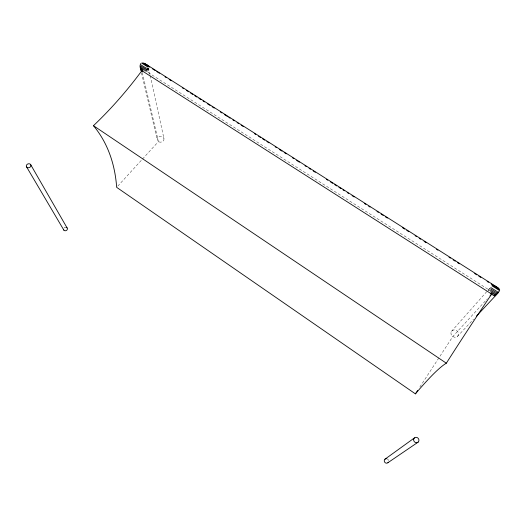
<?xml version="1.0" encoding="UTF-8"?>
<svg xmlns="http://www.w3.org/2000/svg" width="526" height="526" viewBox="0 0 526 526"><rect width="100%" height="100%" fill="white"/><g stroke="black" fill="none" stroke-linecap="round" stroke-linejoin="round"><path stroke-width="0.39" stroke-dasharray="2.63 1.97" d="M419.86 387.044L452.807 336.541L487.273 298.847M451.453 331.406L489.897 288.064M488.141 290.523L490.784 287.544M488.522 291.01L489.312 290.128M117.765 186.138L141.941 159.654M142.493 159.049L158.425 141.599L141.882 70.688M457.429 336.449A3.945 3.531 34.8 0 0 455.753 330.164A3.945 3.531 34.8 0 0 451.052 334.141A3.945 3.531 34.8 0 0 457.429 336.449L473.558 319.203M144.334 71.109L145.012 70.504L489.857 290.444M146.649 67.913L148.825 69.3M146.208 68.853L148.878 70.55L148.404 68.406M145.071 68.426L147.543 69.997M145.649 69.734L148.621 71.628L147.701 67.433M141.428 72.66L157.189 139.66M144.42 69.544L144.689 70.714M145.36 68.913L146.169 72.489M146.412 69.018L147.129 72.207M146.991 67.506L148.089 72.47M148.444 67.545L150.048 74.889M150.219 75.685L163.994 138.792A3.432 2.932 -8.8 0 1 159.194 141.974A3.432 2.932 -8.8 0 1 158.582 136.931A3.432 2.932 -8.8 0 1 163.994 138.792M387.097 458.85A2.288 2.124 57.3 0 1 388.569 460.598M64.034 227.975A1.972 1.71 -22.1 0 1 65.875 227.271"/><path stroke-width="0.79" d="M140.784 63.561L140.245 64.402L146.235 68.216M415.408 393.869A567.909 36.478 -58.1 0 1 446.337 363.196A518.656 60.102 -53.7 0 1 491.646 294.06L141.882 70.688A406.085 290.109 -77.5 0 1 93.457 125.688A465.201 208.132 -38.3 0 1 116.667 187.341L415.408 393.869L417.631 390.456M490.692 293.284L491.047 292.89L493.118 294.212L492.395 294.994L491.363 294.336M490.008 295.855L491.646 294.06M493.25 295.625L494.65 294.119L490.64 291.562M494.138 295.914L496.13 293.778L490.456 290.161M495.012 295.842L499.7 290.687L491.942 285.756M476.339 316.231L498.543 292.489L490.784 287.544M384.979 459.191L414.442 437.908M387.918 462.689L418.111 442.149M144.847 63.501L498.517 288.11M495.36 286.216L497.432 287.531M143.677 62.995L148.056 65.776M493.625 285.27L499.286 288.866M148.391 66.263L149.779 67.144M152.553 68.899L155.321 70.662M156.709 71.543L159.477 73.298M165.019 76.822L166.4 77.703M169.175 79.459L171.252 80.78M182.331 87.822L183.719 88.703M186.493 90.465L188.571 91.78M190.649 93.102L192.726 94.424M194.804 95.745L196.882 97.06M198.96 98.382L201.037 99.703M203.115 101.025L204.502 101.906M207.27 103.661L210.038 105.424M212.116 106.745L214.194 108.067M220.433 112.025L221.814 112.906M224.589 114.661L227.357 116.424M228.744 117.305L230.125 118.186M232.9 119.948L234.28 120.822M237.055 122.584L238.442 123.465M241.21 125.227L243.288 126.542M254.374 133.584L255.754 134.465M258.529 136.227L260.607 137.549M262.684 138.864L264.762 140.186M266.84 141.507L268.917 142.829M275.151 146.787L276.538 147.668M279.306 149.423L282.074 151.186M284.152 152.507L286.236 153.829M292.469 157.787L293.85 158.668M296.625 160.43L299.393 162.186M304.935 165.71L306.323 166.591M309.091 168.346L310.478 169.227M313.246 170.989L315.324 172.311M326.409 179.346L327.79 180.227M330.565 181.989L332.642 183.311M334.72 184.626L336.798 185.948M338.875 187.269L340.953 188.591M343.031 189.912L344.418 190.787M347.186 192.549L348.574 193.43M352.039 195.633L354.116 196.948M364.505 203.549L365.886 204.43M368.66 206.192L370.048 207.073M376.971 211.472L378.358 212.353M381.126 214.108L383.204 215.43M385.282 216.751L387.36 218.073M402.6 227.751L404.678 229.073M406.756 230.395L408.833 231.71M415.067 235.674L416.454 236.555M419.222 238.311L420.609 239.192M424.074 241.395L426.152 242.716M436.541 249.311L437.928 250.192M449.007 257.234L450.394 258.115M453.162 259.877L455.24 261.192M457.318 262.513L459.395 263.835M474.636 273.513L476.714 274.835M478.791 276.157L480.869 277.478M487.102 281.436L488.49 282.317M491.258 284.079L494.032 285.835M142.566 62.831L147.931 66.243M492.744 285.335L499.693 289.747M141.579 63.021L147.569 66.835M145.36 68.913L139.988 65.487L141.323 70.727L142.119 71.24L141.882 70.688M490.502 288.794L497.458 293.225M144.42 69.544L140.041 66.749L140.975 70.583M140.396 68.104L143.486 70.076M141.021 69.445L142.625 70.464L142.77 71.109M93.457 125.688L446.337 363.196M26.648 167.012L63.843 230.099M30.587 164.506L67.091 227.916M146.123 64.961L145.978 64.317L147.576 65.329L147.721 65.98M66.348 227.383A1.972 1.71 -22.1 0 1 67.321 229.356A1.972 1.71 -22.1 0 1 65.231 230.763A1.972 1.71 -22.1 0 1 63.534 229.27M388.287 462.262A2.288 2.124 57.3 0 1 385.617 462.952A2.288 2.124 57.3 0 1 384.322 460.309A2.288 2.124 57.3 0 1 386.538 458.711M27.523 167.636A2.36 1.966 -19.8 0 0 30.935 165.46A2.36 1.966 -19.8 0 0 27.391 164.184A2.36 1.966 -19.8 0 0 27.523 167.636M413.607 439.736A2.808 2.577 51.5 0 0 417.552 442.517A2.808 2.577 51.5 0 0 417.67 437.836A2.808 2.577 51.5 0 0 413.607 439.736"/></g></svg>
